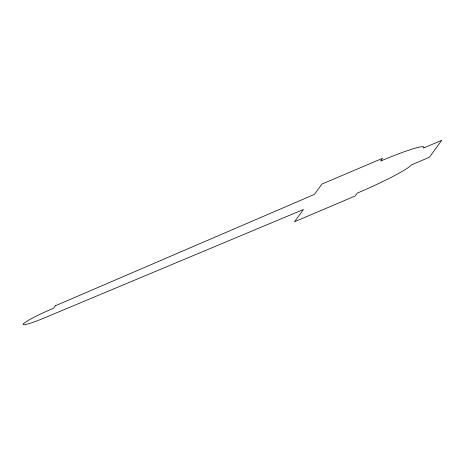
<?xml version="1.0" encoding="UTF-8"?>
<svg xmlns="http://www.w3.org/2000/svg" width="465" height="465" viewBox="0 0 465 465"><rect width="100%" height="100%" fill="white"/><g stroke="black" fill="none" stroke-linecap="round" stroke-linejoin="round"><path stroke-width="0.7" d="M55.341 305.796L53.626 308.156A29.987 2.668 -23.8 0 0 23.25 323.989A29.987 2.668 -23.8 0 0 47.447 316.636L303.436 209.494L294.519 221.747L355.155 195.986L357.213 193.155A53.312 4.737 -23.8 0 0 411.211 165.005L429.404 157.275L441.75 140.308L423.557 148.039A53.312 4.737 -23.8 0 0 380.539 161.111L382.596 158.28L321.96 184.047L314.416 194.411L55.341 305.796"/></g></svg>
